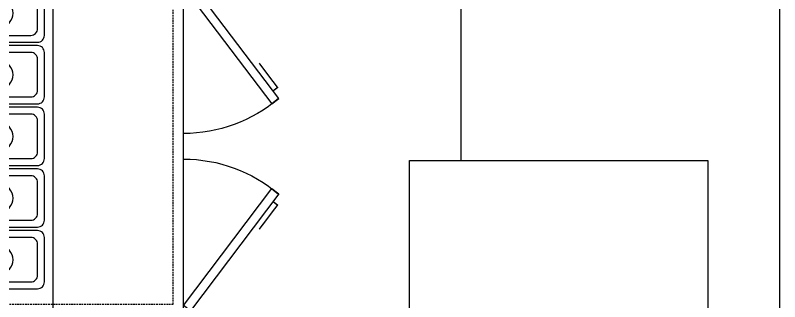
# Model space of a CAD drawing. Header units: millimetres. Extents: x 11489 to 12006, y 36725 to 37730.
# Drawn here: x 11780.2 to 12003.3, y 37339.2 to 37422.8 of the extents above; entities that cross this region are included whole.
import ezdxf

# ---------------------------------------------------------------- set-up
doc = ezdxf.new("R2010")
doc.units = ezdxf.units.MM
doc.linetypes.add('DASHED', pattern=[0.75, 0.5, -0.25])
doc.layers.add('002 Çizgi', color=7, linetype='Continuous')
doc.layers.add('S2000-002 Çizgi', color=7, linetype='Continuous')

# ---------------------------------------------------------------- blocks, each defined once
blk = doc.blocks.new('A$C01E77913')
at = {"layer": 'S2000-002 Çizgi'}
for points in [[(2, 26.8), (15, 26.8, -0.414214), (17, 24.8), (17, 2, -0.414214), (15, 0), (2, 0, -0.414214), (0, 2), (0, 24.8, -0.414214)], [(4, 24.8), (13, 24.8, -0.414214), (15, 22.8), (15, 4, -0.414214), (13, 2), (4, 2, -0.414214), (2, 4), (2, 22.8, -0.414214)]]:
    blk.add_lwpolyline(points, format="xyb", close=True, dxfattribs=at)
blk.add_lwpolyline([(4.71, 14.27), (12.21, 14.27), (12.21, 13.52), (4.71, 13.52)], close=True, dxfattribs=at)
blk.add_circle((8.46, 13.87), 3.82, dxfattribs=at)
blk = doc.blocks.new('A$C3596506F')
at = {"layer": '002 Çizgi', "color": 7}
for p, q in [((95.82, 135), (95.82, 0)), ((38.15, 106), (38.15, 132.67)), ((42.5, 132.67), (42.5, 106)), ((31.01, 127.7), (30.84, 126.56)), ((31.47, 128.52), (31.01, 127.7)), ((32.11, 129.01), (31.47, 128.52)), ((32.84, 129.17), (32.11, 129.01)), ((33.58, 129.01), (32.84, 129.17)), ((34.22, 128.52), (33.58, 129.01)), ((34.67, 127.7), (34.22, 128.52)), ((34.85, 126.56), (34.67, 127.7)), ((30.84, 126.56), (31.01, 125.1)), ((31.01, 125.1), (31.47, 123.4)), ((34.22, 123.4), (34.67, 125.1)), ((34.67, 125.1), (34.85, 126.56)), ((31.47, 123.4), (32.11, 121.54)), ((33.58, 121.54), (34.22, 123.4)), ((32.11, 121.54), (32.84, 119.59)), ((32.84, 119.59), (33.58, 121.54)), ((32.11, 117.64), (32.84, 119.59)), ((32.84, 119.59), (33.58, 117.64)), ((31.47, 115.78), (32.11, 117.64)), ((33.58, 117.64), (34.22, 115.78)), ((30.84, 112.62), (31.01, 114.07)), ((31.01, 114.07), (31.47, 115.78)), ((34.22, 115.78), (34.67, 114.07)), ((34.67, 114.07), (34.85, 112.62)), ((31.01, 111.47), (30.84, 112.62)), ((34.85, 112.62), (34.67, 111.47)), ((31.47, 110.66), (31.01, 111.47)), ((32.11, 110.17), (31.47, 110.66)), ((32.84, 110), (32.11, 110.17)), ((33.58, 110.17), (32.84, 110)), ((34.22, 110.66), (33.58, 110.17)), ((34.67, 111.47), (34.22, 110.66))]:
    blk.add_line(p, q, dxfattribs=at)
for points in [[(27.82, 135), (97.82, 135), (97.82, 0), (27.82, 0)], [(65.82, 0), (65.82, 135), (97.82, 135), (97.82, 0)], [(0, 63.04), (25.77, 97.15), (27.82, 95.6), (2.05, 61.49)], [(0, 35.2), (25.77, 1.09), (27.82, 2.64), (2.05, 36.75)]]:
    blk.add_lwpolyline(points, close=True, dxfattribs=at)
blk.add_lwpolyline([(95.82, 98), (27.82, 98)], dxfattribs=at)
at = {"layer": '002 Çizgi', "color": 7, "linetype": 'DASHED'}
blk.add_lwpolyline([(92.82, 95), (92.82, 3), (30.82, 3), (30.82, 95)], close=True, dxfattribs=at)
at = {"layer": '002 Çizgi', "color": 7, "const_width": 0.428}
for points in [[(1.7, 65.28), (0.38, 66.28), (4.63, 71.91), (5.72, 73.36)], [(1.7, 32.96), (0.38, 31.96), (4.63, 26.33), (5.72, 24.89)]]:
    blk.add_lwpolyline(points, dxfattribs=at)
at = {"layer": '002 Çizgi', "color": 7}
for centre, radius, start, end in [((40.32, 132.67), 2.17, 0, 180), ((44.67, 106), 2.17, 180, 0), ((27.82, 95.6), 42.75, 229.4908, 270), ((27.82, 2.64), 42.75, 90, 130.5092)]:
    blk.add_arc(centre, radius, start, end, dxfattribs=at)
at = {"layer": '002 Çizgi', "color": 7, "rotation": 90}
for p in [(95.21, 115.51), (95.21, 97.51), (95.21, 79.51), (95.21, 61.51), (95.21, 43.51), (95.21, 25.51), (95.21, 7.51)]:
    blk.add_blockref('A$C01E77913', p, dxfattribs=at)

msp = doc.modelspace()

# ---------------------------------------------------------------- linework, layer by layer
for p, q in [((12003.34, 37075.45), (12003.34, 37730.45)), ((11910.34, 37380.45), (11910.34, 37472.45))]:
    msp.add_line(p, q)
msp.add_lwpolyline([(11895.34, 37380.45), (11982.34, 37380.45), (11982.34, 37275.45), (11895.34, 37275.45)], close=True)

# ---------------------------------------------------------------- block references
at = {"xscale": -1}
msp.add_blockref('A$C3596506F', (11857.16, 37335.45), dxfattribs=at)

doc.saveas('drawing.dxf')
